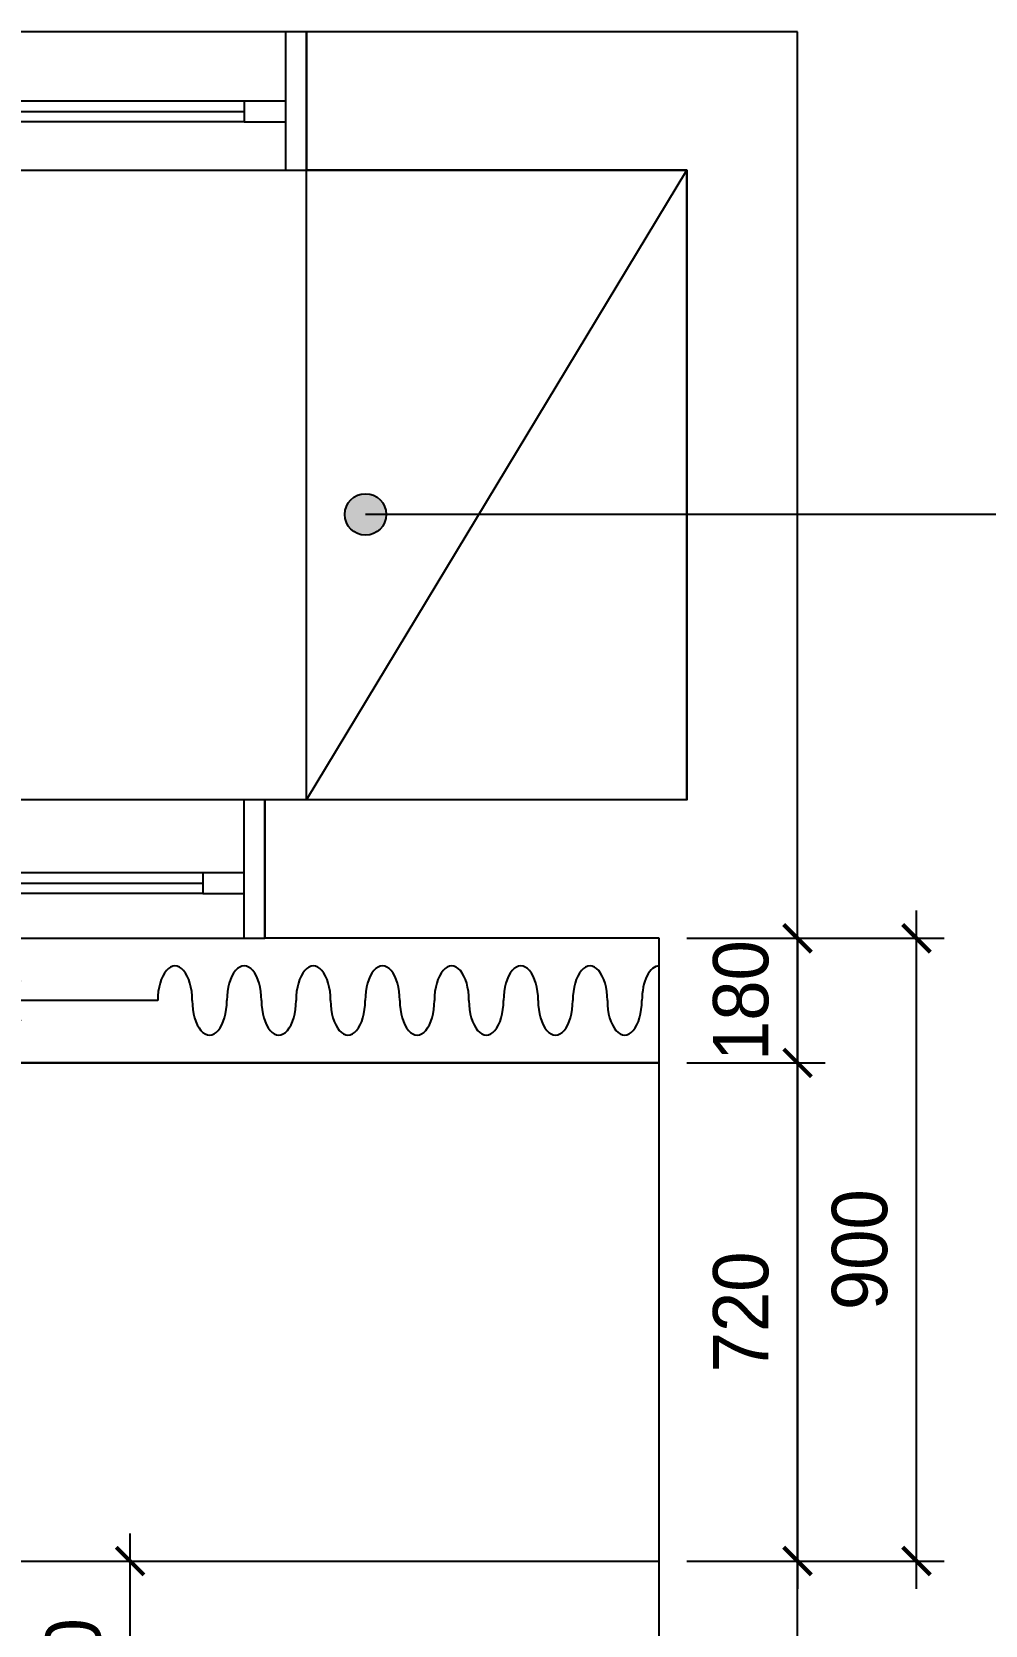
# Model space of a CAD drawing. Header units: inches. Extents: x 3778 to 56227, y -16914 to 35091.
# Drawn here: x 46663 to 48041, y 15737 to 18039 of the extents above; entities that cross this region are included whole.
import ezdxf

# ---------------------------------------------------------------- set-up
doc = ezdxf.new("R2010")
doc.units = ezdxf.units.IN
doc.header["$LTSCALE"] = 100
doc.header["$MEASUREMENT"] = 0
doc.header["$PDSIZE"] = 700.071425
for name, color, linetype in [('0-ELC TEXT', 7, 'Continuous'), ('01. F-소품', 3, 'Continuous'), ('04_FUR', 6, 'Continuous'), ('06-LIGHT', 4, 'Continuous'), ('07-DIM WAL', 5, 'Continuous'), ('7', 7, 'Continuous'), ('RC-LIGHT', 7, 'Continuous'), ('도면층2', 2, 'Continuous'), ('도면층4', 4, 'Continuous'), ('도면층5', 5, 'Continuous')]:
    doc.layers.add(name, color=color, linetype=linetype)
doc.styles.add('HY 울릉도 L', font='')
doc.styles.get('HY 울릉도 L').set_extended_font_data('HY울릉도L')
doc.dimstyles.new('40', dxfattribs={"dimscale": 40, "dimtxt": 2, "dimasz": 1, "dimexe": 1, "dimexo": 1, "dimgap": 1, "dimtad": 1, "dimdec": 0, "dimrnd": 0.05, "dimdsep": 46, "dimlunit": 6, "dimtxsty": 'HY 울릉도 L', "dimblk": 'ARCHTICK', "dimcen": 2.5, "dimdle": 1, "dimclrd": 133, "dimclre": 133, "dimclrt": 30, "dimadec": 0, "dimazin": 0, "dimtfac": 1, "dimtdec": 0, "dimtix": 1, "dimtmove": 2, "dimatfit": 3, "dimldrblk": 'ARCHTICK', "dimfxl": 0, "dimlwd": -1, "dimlwe": -1, "dimarcsym": 0})

# ---------------------------------------------------------------- blocks, each defined once
blk = doc.blocks.new('FSFF')
at = {"layer": '도면층2'}
for p, q in [((53847.4, 8067.4), (53137.4, 8067.4)), ((53137.4, 8067.4), (53137.4, 7867.4)), ((53847.4, 647.4), (53847.4, 8067.4)), ((53687.4, 7867.4), (53137.4, 7867.4)), ((53687.4, 6957.4), (53687.4, 7867.4)), ((53687.4, 6957.4), (53077.4, 6957.4)), ((53077.4, 6957.4), (53077.4, 6757.4)), ((53647.4, 6757.4), (53077.4, 6757.4)), ((53647.4, 3377.4), (53647.4, 6757.4))]:
    blk.add_line(p, q, dxfattribs=at)
at = {"layer": '도면층4'}
for p, q in [((53137.4, 8067.4), (50737.4, 8067.4)), ((53107.4, 7867.4), (53107.4, 8067.4)), ((53137.4, 7867.4), (53137.4, 8067.4)), ((51467.4, 7952.4), (53047.4, 7952.4)), ((50737.4, 7867.4), (53137.4, 7867.4)), ((53077.4, 6957.4), (50897.4, 6957.4)), ((53047.4, 6757.4), (53047.4, 6957.4)), ((53077.4, 6757.4), (53077.4, 6957.4)), ((52017.4, 6837), (52987.4, 6837)), ((50897.4, 6757.4), (53077.4, 6757.4))]:
    blk.add_line(p, q, dxfattribs=at)
for points in [[(53047.4, 7967.4), (53047.4, 7937.4), (53107.4, 7937.4), (53107.4, 7967.4)], [(52987.4, 6852), (52987.4, 6822), (53047.4, 6822), (53047.4, 6852)]]:
    blk.add_lwpolyline(points, close=True, dxfattribs=at)
at = {"layer": '도면층5'}
for p, q in [((53047.4, 7967.4), (51467.4, 7967.4)), ((53047.4, 7937.4), (51467.4, 7937.4)), ((52987.4, 6852), (52017.4, 6852)), ((52987.4, 6822), (52017.4, 6822))]:
    blk.add_line(p, q, dxfattribs=at)
blk = doc.blocks.new('CJWSWJDEH')
at = {"layer": '04_FUR', "color": 8}
blk.add_line((47059.8, 16929.4), (47609.8, 17839.4), dxfattribs=at)
blk.add_lwpolyline([(47059.8, 17839.4), (47609.8, 17839.4), (47609.8, 16929.4), (47059.8, 16929.4)], close=True, dxfattribs=at)
at = {"layer": 'RC-LIGHT', "color": 8}
for points in [[(44539.8, 16549.4), (47569.8, 16549.4)], [(44539.8, 15829.4), (47569.8, 15829.4)]]:
    blk.add_lwpolyline(points, dxfattribs=at)
at = {"layer": '07-DIM WAL'}
blk.add_blockref('FSFF', (-6077.6, 9972), dxfattribs=at)
blk = doc.blocks.new('_ArchTick')
at = {"color": 0, "linetype": 'ByBlock', "const_width": 0.15}
blk.add_lwpolyline([(-0.5, -0.5), (0.5, 0.5)], dxfattribs=at)
blk = doc.blocks.new('*D194')
at = {"layer": '07-DIM WAL', "color": 133}
for p, q in [((47769.8, 16729.4), (47769.8, 16769.4)), ((47609.8, 16729.4), (47809.8, 16729.4)), ((47769.8, 16729.4), (47769.8, 16549.4)), ((47609.8, 16549.4), (47809.8, 16549.4)), ((47769.8, 16549.4), (47769.8, 16509.4))]:
    blk.add_line(p, q, dxfattribs=at)
at = {"layer": 'Defpoints', "color": 0}
for p in [(47569.8, 16729.4), (47569.8, 16549.4), (47769.8, 16549.4)]:
    blk.add_point(p, dxfattribs=at)
at = {"layer": '07-DIM WAL', "color": 133, "xscale": 40, "yscale": 40, "zscale": 40}
for p, rotation in [((47769.8, 16729.4), 270), ((47769.8, 16549.4), 90)]:
    blk.add_blockref('_ArchTick', p, dxfattribs=dict(at, rotation=rotation))
at = {"layer": '07-DIM WAL', "color": 30, "insert": (47688.1, 16639.4), "char_height": 80, "attachment_point": 5, "rotation": 90, "style": 'HY 울릉도 L'}
blk.add_mtext('180', dxfattribs=at)
blk = doc.blocks.new('*D195')
at = {"layer": '07-DIM WAL', "color": 133}
for p, q in [((47769.8, 16589.4), (47769.8, 15789.4)), ((47609.8, 16549.4), (47809.8, 16549.4)), ((47609.8, 15829.4), (47809.8, 15829.4))]:
    blk.add_line(p, q, dxfattribs=at)
at = {"layer": 'Defpoints', "color": 0}
for p in [(47569.8, 16549.4), (47569.8, 15829.4), (47769.8, 15829.4)]:
    blk.add_point(p, dxfattribs=at)
at = {"layer": '07-DIM WAL', "color": 133, "xscale": 40, "yscale": 40, "zscale": 40}
for p, rotation in [((47769.8, 16549.4), 90), ((47769.8, 15829.4), 270)]:
    blk.add_blockref('_ArchTick', p, dxfattribs=dict(at, rotation=rotation))
at = {"layer": '07-DIM WAL', "color": 30, "insert": (47688.1, 16189.4), "char_height": 80, "attachment_point": 5, "rotation": 90, "style": 'HY 울릉도 L'}
blk.add_mtext('720', dxfattribs=at)
blk = doc.blocks.new('*D188')
at = {"layer": '07-DIM WAL', "color": 133}
for p, q in [((47941.7, 15789.4), (47941.7, 16769.4)), ((47609.8, 16729.4), (47981.7, 16729.4)), ((47609.8, 15829.4), (47981.7, 15829.4))]:
    blk.add_line(p, q, dxfattribs=at)
at = {"layer": 'Defpoints', "color": 0}
for p in [(47569.8, 16729.4), (47941.7, 16729.4), (47569.8, 15829.4)]:
    blk.add_point(p, dxfattribs=at)
at = {"layer": '07-DIM WAL', "color": 133, "xscale": 40, "yscale": 40, "zscale": 40}
for p, rotation in [((47941.7, 16729.4), 90), ((47941.7, 15829.4), 270)]:
    blk.add_blockref('_ArchTick', p, dxfattribs=dict(at, rotation=rotation))
at = {"layer": '07-DIM WAL', "color": 30, "insert": (47859.9, 16279.4), "char_height": 80, "attachment_point": 5, "rotation": 90, "style": 'HY 울릉도 L'}
blk.add_mtext('900', dxfattribs=at)
blk = doc.blocks.new('FFSFDF')
at = {"layer": '01. F-소품'}
blk.add_hatch(color=8, dxfattribs=at).paths.add_polyline_path([(1567672.9, 1746751.1), (1567679.9, 1746744.1), (1567715.3, 1746779.4), (1567679.9, 1746814.8), (1567672.9, 1746807.7), (1567701.2, 1746779.4)])
at = {"layer": '01. F-소품', "color": 8}
for p, q in [((1567672.9, 1746807.7), (1567679.9, 1746814.8)), ((1567474.8, 1746779.4), (1567701.2, 1746779.4)), ((1567672.9, 1746751.1), (1567679.9, 1746744.1))]:
    blk.add_line(p, q, dxfattribs=at)
for points in [[(1567672.9, 1746807.7), (1567701.2, 1746779.4), (1567672.9, 1746751.1)], [(1567679.9, 1746814.8), (1567715.3, 1746779.4), (1567679.9, 1746744.1)]]:
    blk.add_lwpolyline(points, dxfattribs=at)
for centre, start_param, end_param in [((1566799.8, 1746779.4), 1.570796, 4.712389), ((1566899.8, 1746779.4), 1.570796, 4.712389), ((1566999.8, 1746779.4), 1.570796, 4.712389), ((1567099.8, 1746779.4), 1.570796, 4.712389), ((1567199.8, 1746779.4), 1.570796, 4.712389), ((1567299.8, 1746779.4), 1.570796, 4.712389), ((1567399.8, 1746779.4), 1.570796, 4.712389), ((1566749.8, 1746779.4), 6.283185, 7.853982), ((1566849.8, 1746779.4), 4.712389, 7.853982), ((1566949.8, 1746779.4), 4.712389, 7.853982), ((1567049.8, 1746779.4), 4.712389, 7.853982), ((1567149.8, 1746779.4), 4.712389, 7.853982), ((1567249.8, 1746779.4), 4.712389, 7.853982), ((1567349.8, 1746779.4), 4.712389, 7.853982), ((1567449.8, 1746779.4), 4.712389, 7.853982)]:
    blk.add_ellipse(centre, major_axis=(0, -50), ratio=0.5, start_param=start_param, end_param=end_param, dxfattribs=at)
blk = doc.blocks.new('*D452')
at = {"layer": '07-DIM WAL', "color": 133}
blk.add_line((46804.8, 15449.4), (46804.8, 15869.4), dxfattribs=at)
at = {"layer": 'Defpoints', "color": 0}
for p in [(46804.8, 15829.4), (46804.8, 15829.4), (46804.8, 15489.4)]:
    blk.add_point(p, dxfattribs=at)
at = {"layer": '07-DIM WAL', "color": 133, "xscale": 40, "yscale": 40, "zscale": 40}
for p, rotation in [((46804.8, 15829.4), 90), ((46804.8, 15489.4), 270)]:
    blk.add_blockref('_ArchTick', p, dxfattribs=dict(at, rotation=rotation))
at = {"layer": '07-DIM WAL', "color": 30, "insert": (46723, 15659.4), "char_height": 80, "attachment_point": 5, "rotation": 90, "style": 'HY 울릉도 L'}
blk.add_mtext('340', dxfattribs=at)

msp = doc.modelspace()

# ---------------------------------------------------------------- hatches: boundary and pattern name
at = {"layer": '0-ELC TEXT'}
h = msp.add_hatch(color=256, dxfattribs=at)
h.dxf.hatch_style = 1
edge = h.paths.add_edge_path()
edge.add_arc((47145.2, 17342), 30, 0, 360)

# ---------------------------------------------------------------- linework, layer by layer
msp.add_line((48591.5, 17342), (47145.2, 17342), dxfattribs=at)
msp.add_circle((47145.2, 17342), 30, dxfattribs=at)
at = {"layer": '06-LIGHT'}
for p, q in [((47569.8, 16549.4), (44819.8, 16549.4)), ((44539.8, 15829.4), (47569.8, 15829.4))]:
    msp.add_line(p, q, dxfattribs=at)

# ---------------------------------------------------------------- block references
at = {"color": 0, "rotation": 180}
msp.add_blockref('FFSFDF', (1614319.6, 1763418.9), dxfattribs=at)
at = {"layer": '7'}
msp.add_blockref('CJWSWJDEH', (0, 0), dxfattribs=at)

# ---------------------------------------------------------------- dimensions: what is measured, and where the dimension line sits
at = {"layer": '07-DIM WAL'}
for base, p1, p2, picture, middle in [((47769.8, 16549.4), (47569.8, 16729.4), (47569.8, 16549.4), '*D194', (47688.1, 16639.4)), ((47941.7, 16729.4), (47569.8, 15829.4), (47569.8, 16729.4), '*D188', (47859.9, 16279.4)), ((47769.8, 15829.4), (47569.8, 16549.4), (47569.8, 15829.4), '*D195', (47688.1, 16189.4)), ((46804.8, 15829.4), (46804.8, 15489.4), (46804.8, 15829.4), '*D452', (46723, 15659.4))]:
    dim = msp.add_linear_dim(base=base, p1=p1, p2=p2, angle=90, dimstyle='40', override={"dimfxl": 1.25}, dxfattribs=at)
    dim.commit()
    dim.dimension.update_dxf_attribs({"geometry": picture, "text_midpoint": middle})

doc.saveas('drawing.dxf')
